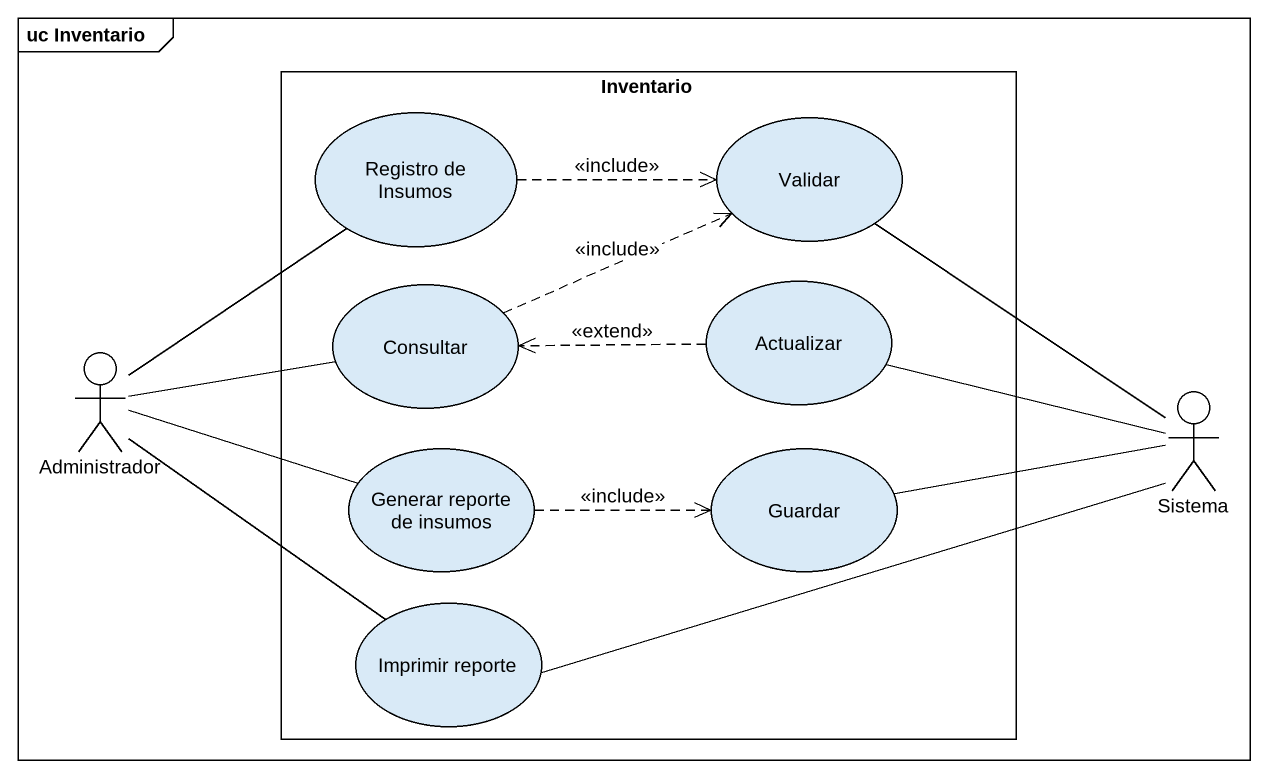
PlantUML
@startuml
mainframe uc Inventario
rectangle Inventario {
  usecase "Registro de Insumos" as Registro_de_Insumos
  usecase Validar
  usecase Consultar
  usecase Actualizar
  usecase "Generar reporte de insumos" as Generar_reporte_de_insumos
  usecase Guardar
  usecase "Imprimir reporte" as Imprimir_reporte
}
actor Administrador
actor Sistema
Registro_de_Insumos .right.> Validar : <<include>>
Consultar .right.> Validar : <<include>>
Actualizar .left.> Consultar : <<extend>>
Actualizar -right- Sistema
Administrador -up- Registro_de_Insumos
Administrador -right- Consultar
Administrador -right- Generar_reporte_de_insumos
Administrador -- Imprimir_reporte
Sistema -up- Validar
Generar_reporte_de_insumos .right.> Guardar : <<include>>
Guardar -right- Sistema
Imprimir_reporte -right- Sistema
@enduml
